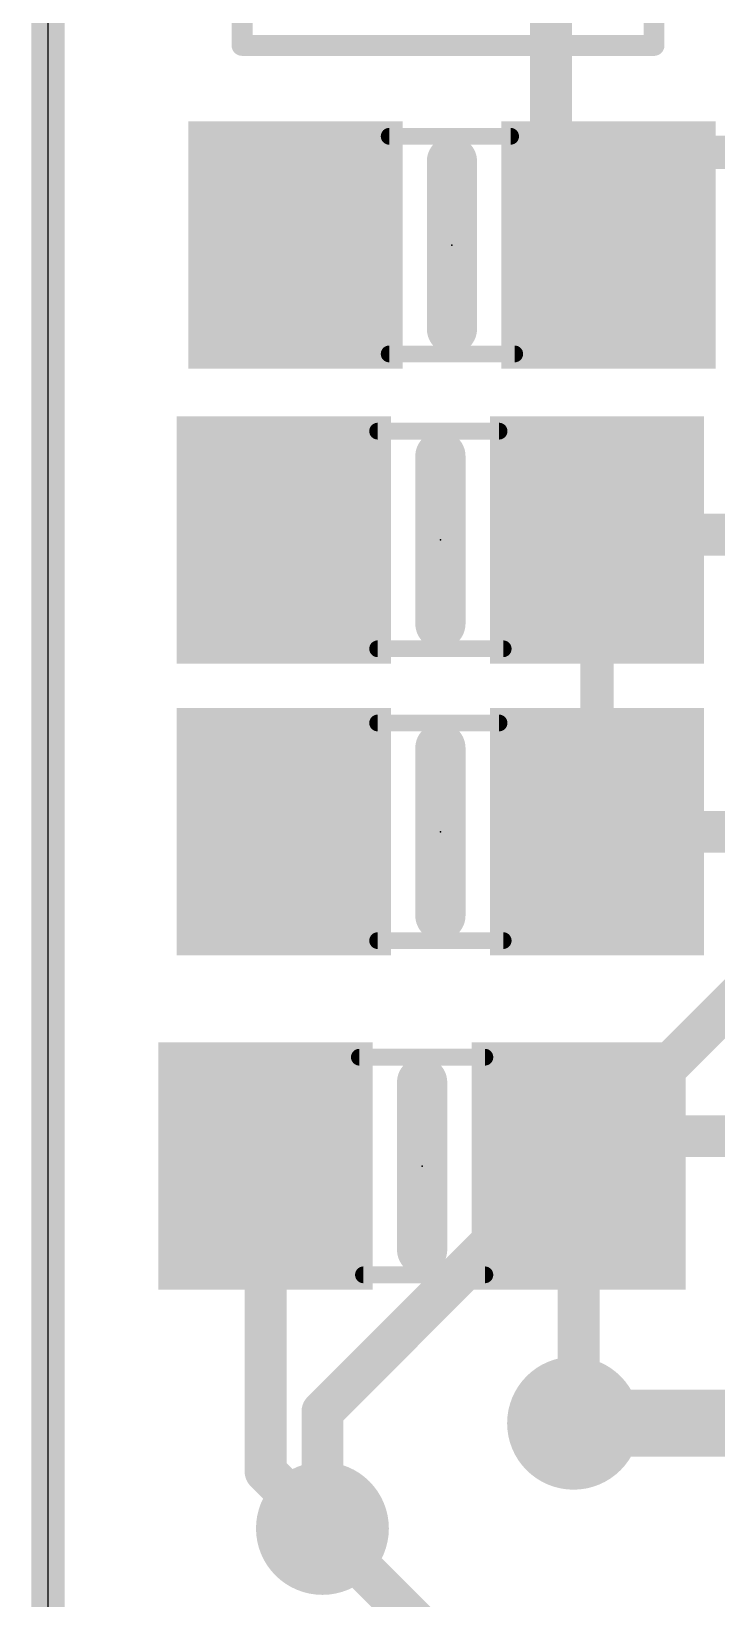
# Model space of a CAD drawing. Extents: x -0.1 to 28.1, y -0.3 to 29.2.
# Drawn here: x -0.1 to 4.06, y 5.23 to 14.74 of the extents above; entities that cross this region are included whole.
import ezdxf

# ---------------------------------------------------------------- set-up
doc = ezdxf.new("R2010")
doc.units = 0
for name, color, linetype in [('1', 12, 'CONTINUOUS'), ('16', 132, 'CONTINUOUS'), ('18', 110, 'CONTINUOUS'), ('20', 53, 'CONTINUOUS'), ('21', 40, 'CONTINUOUS'), ('23', 53, 'CONTINUOUS'), ('51', 253, 'CONTINUOUS')]:
    doc.layers.add(name, color=color, linetype=linetype)

# ---------------------------------------------------------------- blocks, each defined once
blk = doc.blocks.new('RECT')
blk.add_solid([(-0.5, -0.5), (0.5, -0.5), (-0.5, 0.5), (0.5, 0.5)])
blk = doc.blocks.new('ROUNDV')
at = {"const_width": 0.5}
blk.add_lwpolyline([(0, -0.25, 1), (0, 0.25, 1), (0, -0.25)], format="xyb", dxfattribs=at)

msp = doc.modelspace()

# ---------------------------------------------------------------- linework, layer by layer
at = {"layer": '1'}
for points, const_width in [([(0, -0.028), (0, 19.702)], 0.2032), ([(3.0522, 15.326), (3.0522, 13.7884)], 0.254), ([(3.6484, 14.002), (3.6484, 13.687)], 0.254), ([(4.553, 14.002), (3.6484, 14.002)], 0.2032), ([(3.0522, 13.7884), (3.401, 13.4396)], 0.254), ([(3.6484, 13.687), (3.401, 13.4396)], 0.254), ([(3.3638, 11.684), (3.331, 11.6512)], 0.254), ([(4.191, 11.684), (3.3638, 11.684)], 0.254), ([(3.331, 11.6512), (3.331, 9.8812)], 0.2032), ([(3.331, 9.8812), (5.2508, 9.8812)], 0.254), ([(3.401, 8.035), (3.22, 7.854)], 0.254), ([(5.2508, 8.035), (3.401, 8.035)], 0.254), ([(1.32, 7.854), (1.32, 6.001)], 0.254), ([(3.22, 7.854), (3.22, 6.325)], 0.254), ([(3.22, 6.325), (3.189, 6.294)], 0.254), ([(1.32, 6.001), (1.665, 5.656)], 0.254), ([(1.665, 5.656), (2.241, 5.08)], 0.254)]:
    msp.add_lwpolyline(points, dxfattribs=dict(at, const_width=const_width))
for points, const_width in [([(3.7119, 14.002, 1), (3.5849, 14.002)], 0.127), ([(3.6484, 14.0528, 1), (3.6484, 13.9512)], 0.1016), ([(3.0971, 13.8333, 1), (3.0073, 13.7435)], 0.127), ([(2.9887, 13.7884, 1), (3.1157, 13.7884)], 0.127), ([(3.6933, 13.6421, 1), (3.6035, 13.7319)], 0.127), ([(3.5849, 13.687, 1), (3.7119, 13.687)], 0.127), ([(3.3561, 13.4845, 1), (3.4459, 13.3947)], 0.127), ([(3.3561, 13.3947, 1), (3.4459, 13.4845)], 0.127), ([(3.3638, 11.7475, 1), (3.3638, 11.6205)], 0.127), ([(3.4087, 11.6391, 1), (3.3189, 11.7289)], 0.127), ([(3.2861, 11.6961, 1), (3.3759, 11.6063)], 0.127), ([(3.3818, 11.6512, 1), (3.2802, 11.6512)], 0.1016), ([(3.331, 9.9447, 1), (3.331, 9.8177)], 0.127), ([(3.2802, 9.8812, 1), (3.3818, 9.8812)], 0.1016), ([(3.401, 8.0985, 1), (3.401, 7.9715)], 0.127), ([(3.4459, 7.9901, 1), (3.3561, 8.0799)], 0.127), ([(1.3835, 7.854, 1), (1.2565, 7.854)], 0.127), ([(3.2835, 7.854, 1), (3.1565, 7.854)], 0.127), ([(3.1751, 7.8989, 1), (3.2649, 7.8091)], 0.127), ([(3.1441, 6.3389, 1), (3.2339, 6.2491)], 0.127), ([(3.1565, 6.325, 1), (3.2835, 6.325)], 0.127), ([(3.2649, 6.2801, 1), (3.1751, 6.3699)], 0.127), ([(1.3649, 6.0459, 1), (1.2751, 5.9561)], 0.127), ([(1.2565, 6.001, 1), (1.3835, 6.001)], 0.127), ([(1.7099, 5.7009, 1), (1.6201, 5.6111)], 0.127), ([(1.6201, 5.6111, 1), (1.7099, 5.7009)], 0.127)]:
    msp.add_lwpolyline(points, format="xyb", dxfattribs=dict(at, const_width=const_width))
at = {"layer": '16'}
for points, const_width in [([(0, -0.155), (0, 19.638)], 0.2032), ([(6.477, 11.176), (1.665, 6.364)], 0.254), ([(1.665, 6.364), (1.665, 5.656)], 0.254), ([(4.714, 6.294), (3.189, 6.294)], 0.4064)]:
    msp.add_lwpolyline(points, dxfattribs=dict(at, const_width=const_width))
for points, const_width in [([(1.7285, 6.364, 1), (1.6015, 6.364)], 0.127), ([(1.6201, 6.4089, 1), (1.7099, 6.3191)], 0.127), ([(3.189, 6.3956, 1), (3.189, 6.1924)], 0.2032), ([(1.6015, 5.656, 1), (1.7285, 5.656)], 0.127)]:
    msp.add_lwpolyline(points, format="xyb", dxfattribs=dict(at, const_width=const_width))
at = {"layer": '20'}
msp.add_line((0, 2.54), (0, 26.67), dxfattribs=at)
at = {"layer": '21'}
for points, const_width in [([(1.1772, 14.651), (1.1772, 17.651)], 0.127), ([(3.6772, 17.651), (3.6772, 14.651)], 0.127), ([(3.6772, 14.651), (1.1772, 14.651)], 0.127), ([(2.451, 12.9316), (2.451, 13.9476)], 0.3048), ([(2.381, 11.1432), (2.381, 12.1592)], 0.3048), ([(2.381, 9.3732), (2.381, 10.3892)], 0.3048), ([(2.27, 8.362), (2.27, 7.346)], 0.3048)]:
    msp.add_lwpolyline(points, dxfattribs=dict(at, const_width=const_width))
for points, const_width in [([(1.1772, 14.6828, 1), (1.1772, 14.6193)], 0.0635), ([(1.1455, 14.651, 1), (1.2089, 14.651)], 0.0635), ([(3.6454, 14.651, 1), (3.709, 14.651)], 0.0635), ([(3.6772, 14.6193, 1), (3.6772, 14.6828)], 0.0635), ([(2.5272, 13.9476, 1), (2.3748, 13.9476)], 0.1524), ([(2.3748, 12.9316, 1), (2.5272, 12.9316)], 0.1524), ([(2.4572, 12.1592, 1), (2.3048, 12.1592)], 0.1524), ([(2.3048, 11.1432, 1), (2.4572, 11.1432)], 0.1524), ([(2.4572, 10.3892, 1), (2.3048, 10.3892)], 0.1524), ([(2.3048, 9.3732, 1), (2.4572, 9.3732)], 0.1524), ([(2.3462, 8.362, 1), (2.1938, 8.362)], 0.1524), ([(2.1938, 7.346, 1), (2.3462, 7.346)], 0.1524)]:
    msp.add_lwpolyline(points, format="xyb", dxfattribs=dict(at, const_width=const_width))
at = {"layer": '23'}
for p in [(2.451, 13.4396), (2.381, 11.6512), (2.381, 9.8812), (2.27, 7.854)]:
    msp.add_point(p, dxfattribs=at)
at = {"layer": '51', "const_width": 0.1016}
for points in [[(2.807, 14.0996), (2.07, 14.0996)], [(2.832, 12.7796), (2.07, 12.7796)], [(2.737, 12.3112), (2, 12.3112)], [(2.762, 10.9912), (2, 10.9912)], [(2.737, 10.5412), (2, 10.5412)], [(2.762, 9.2212), (2, 9.2212)], [(1.889, 8.514), (2.651, 8.514)], [(1.914, 7.194), (2.651, 7.194)]]:
    msp.add_lwpolyline(points, dxfattribs=at)
at = {"layer": '51', "const_width": 0.0508}
for points in [[(2.07, 14.125, 1), (2.07, 14.0742)], [(2.807, 14.0742, 1), (2.807, 14.125)], [(2.07, 12.805, 1), (2.07, 12.7542)], [(2.832, 12.7542, 1), (2.832, 12.805)], [(2, 12.3366, 1), (2, 12.2858)], [(2.737, 12.2858, 1), (2.737, 12.3366)], [(2, 11.0166, 1), (2, 10.9658)], [(2.762, 10.9658, 1), (2.762, 11.0166)], [(2, 10.5666, 1), (2, 10.5158)], [(2.737, 10.5158, 1), (2.737, 10.5666)], [(2, 9.2466, 1), (2, 9.1958)], [(2.762, 9.1958, 1), (2.762, 9.2466)], [(1.889, 8.5394, 1), (1.889, 8.4886)], [(2.651, 8.4886, 1), (2.651, 8.5394)], [(1.914, 7.2194, 1), (1.914, 7.1686)], [(2.651, 7.1686, 1), (2.651, 7.2194)]]:
    msp.add_lwpolyline(points, format="xyb", dxfattribs=at)

# ---------------------------------------------------------------- block references
at = {"layer": '1', "xscale": 1.3, "yscale": 1.5, "rotation": 180}
for p in [(1.501, 13.4396), (3.401, 13.4396), (1.431, 11.6512), (3.331, 11.6512), (1.431, 9.8812), (3.331, 9.8812)]:
    msp.add_blockref('RECT', p, dxfattribs=at)
at = {"layer": '1', "xscale": 1.3, "yscale": 1.5}
for p in [(1.32, 7.854), (3.22, 7.854)]:
    msp.add_blockref('RECT', p, dxfattribs=at)
at = {"layer": '18', "xscale": 0.8064, "yscale": 0.8064}
for p in [(3.189, 6.294), (3.189, 6.294), (1.665, 5.656), (1.665, 5.656)]:
    msp.add_blockref('ROUNDV', p, dxfattribs=at)
at = {"layer": '51', "xscale": 0.7501, "yscale": 1.4501, "rotation": 180}
for p in [(1.7204, 13.4385), (3.1682, 13.4385), (1.6503, 11.6501), (3.0981, 11.6501), (1.6503, 9.8801), (3.0981, 9.8801)]:
    msp.add_blockref('RECT', p, dxfattribs=at)
at = {"layer": '51', "xscale": 0.7501, "yscale": 1.4501}
for p in [(1.5529, 7.8552), (3.0007, 7.8552)]:
    msp.add_blockref('RECT', p, dxfattribs=at)

doc.saveas('drawing.dxf')
